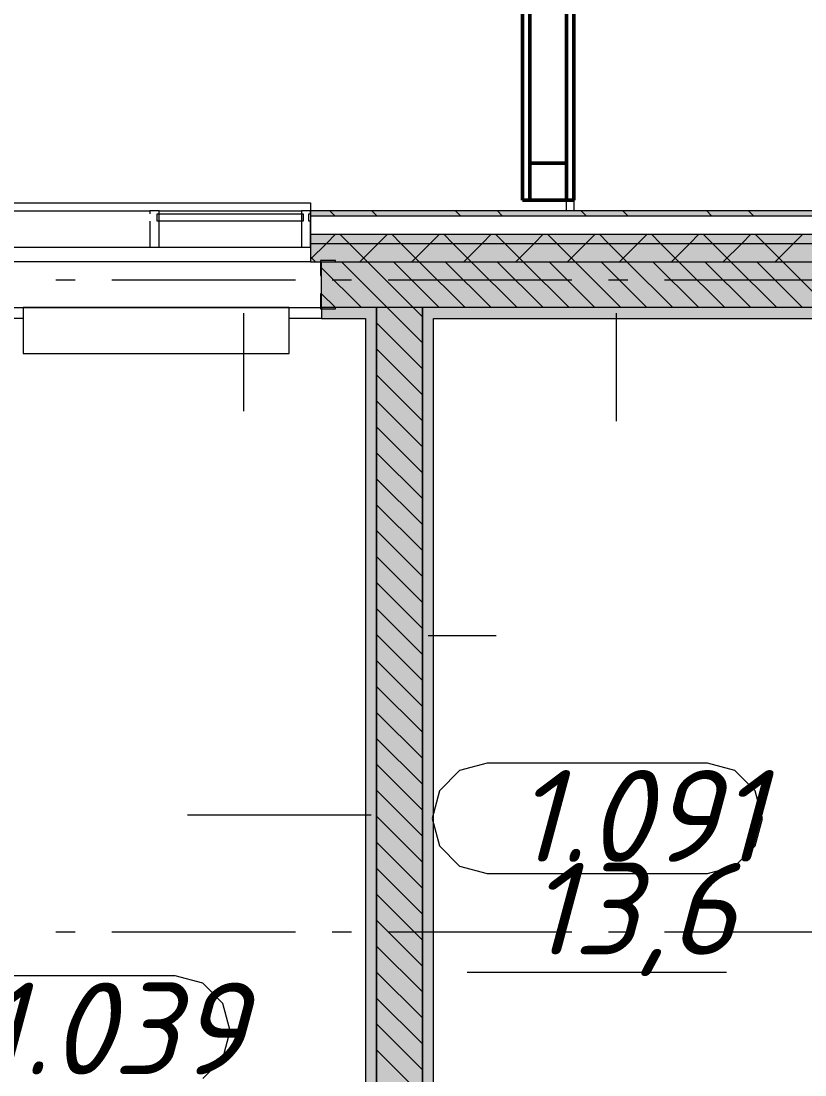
# Model space of a CAD drawing. Header units: millimetres. Extents: x -537608 to 253996, y -217170 to 186033.
# Drawn here: x -281659 to -277388, y -128829 to -123089 of the extents above; entities that cross this region are included whole.
import ezdxf

# ---------------------------------------------------------------- set-up
doc = ezdxf.new("R2010")
doc.units = ezdxf.units.MM
doc.layers.add('PDF _Геометрия', color=7, linetype='Continuous')
doc.layers.add('PDF _Текст', color=7, linetype='Continuous')
doc.layers.add('PDF _Сплошная заливка', color=7, linetype='Continuous', true_color=0xffffff)
doc.styles.add('PDF ISOCPEUR Italic', font='isocpeui.ttf')

msp = doc.modelspace()

# ---------------------------------------------------------------- hatches: boundary and pattern name
at = {"layer": 'PDF _Сплошная заливка', "transparency": 33554559}
h = msp.add_hatch(color=256, dxfattribs=at)
h.paths.add_polyline_path([(-276766.1698, -124149.6224), (-276766.1698, -124122.6244), (-280081.5092, -124122.6244), (-280081.5092, -124149.6224), (-277423.2667, -124149.6224)], flags=0)
h.paths.add_polyline_path([(-281781.5102, -124149.6224), (-281781.5102, -124122.6244), (-282976.5099, -124122.6244), (-282976.5099, -124149.6224), (-282061.2479, -124149.6224)], flags=0)
h.paths.add_polyline_path([(-284676.511, -124149.6224), (-284676.511, -124122.6244), (-288766.5135, -124122.6244), (-288766.5135, -124149.6224), (-285012.6906, -124149.6224)], flags=0)
h.paths.add_polyline_path([(-290466.5125, -124149.6224), (-290466.5125, -124122.6244), (-317511.9667, -124122.6244), (-317511.9667, -124149.6224), (-290493.9411, -124149.6224)], flags=0)
h.paths.add_polyline_path([(-320851.6344, -124149.6224), (-319211.9699, -124149.6224), (-319211.9699, -124122.6244), (-321036.1857, -124122.6244), (-321036.1857, -124149.6224)], flags=0)
h.paths.add_polyline_path([(-322959.8077, -124149.6224), (-322736.1846, -124149.6224), (-322736.1846, -124122.6244), (-324536.1883, -124122.6244), (-324536.1883, -124149.6224), (-323803.077, -124149.6224)], flags=0)
h.paths.add_polyline_path([(-326236.1872, -124149.6224), (-326236.1872, -124122.6244), (-328036.1908, -124122.6244), (-328036.1908, -124149.6224), (-326332.885, -124149.6224)], flags=0)
h.paths.add_polyline_path([(-331441.1878, -124149.6224), (-329736.1897, -124149.6224), (-329736.1897, -124122.6244), (-331441.1878, -124122.6244)], flags=0)
h.paths.add_polyline_path([(-333161.192, -124149.6224), (-333161.192, -124122.6244), (-333373.1891, -124122.6244), (-333373.1891, -124149.6224)], flags=0)
h = msp.add_hatch(color=256, dxfattribs=at)
h.paths.add_polyline_path([(-277423.2667, -124299.6231), (-276766.1698, -124299.6231), (-276766.1698, -124249.6228), (-280081.5092, -124249.6228), (-280081.5092, -124299.6231), (-278266.536, -124299.6231)], flags=0)
h.paths.add_polyline_path([(-281781.5102, -124299.6231), (-281781.5102, -124249.6228), (-282976.5099, -124249.6228), (-282976.5099, -124299.6231), (-282061.2479, -124299.6231)], flags=0)
h.paths.add_polyline_path([(-284676.511, -124299.6231), (-284676.511, -124249.6228), (-288766.5135, -124249.6228), (-288766.5135, -124299.6231), (-285012.6906, -124299.6231)], flags=0)
h.paths.add_polyline_path([(-290493.9411, -124299.6231), (-290466.5125, -124299.6231), (-290466.5125, -124249.6228), (-317511.9667, -124249.6228), (-317511.9667, -124299.6231), (-290915.5758, -124299.6231)], flags=0)
h.paths.add_polyline_path([(-319211.9699, -124299.6231), (-319211.9699, -124249.6228), (-321036.1857, -124249.6228), (-321036.1857, -124299.6231), (-319586.7304, -124299.6231)], flags=0)
h.paths.add_polyline_path([(-326236.1872, -124299.6231), (-326236.1872, -124249.6228), (-328036.1908, -124249.6228), (-328036.1908, -124299.6231), (-326332.885, -124299.6231)], flags=0)
h.paths.add_polyline_path([(-322959.8077, -124299.6231), (-322736.1846, -124299.6231), (-322736.1846, -124249.6228), (-324536.1883, -124249.6228), (-324536.1883, -124299.6231), (-323803.077, -124299.6231)], flags=0)
h.paths.add_polyline_path([(-329736.1897, -124299.6231), (-329736.1897, -124249.6228), (-331441.1878, -124249.6228), (-331441.1878, -124299.6231), (-330127.5969, -124299.6231)], flags=0)
h.paths.add_polyline_path([(-333161.192, -124299.6231), (-333161.192, -124249.6228), (-333373.1891, -124249.6228), (-333373.1891, -124299.6231)], flags=0)
h = msp.add_hatch(color=256, dxfattribs=at)
h.paths.add_polyline_path([(-276766.1698, -124399.6235), (-276766.1698, -124299.6231), (-280081.5092, -124299.6231), (-280081.5092, -124399.6235), (-277423.2667, -124399.6235)], flags=0)
h.paths.add_polyline_path([(-282482.8826, -124399.6235), (-281781.5102, -124399.6235), (-281781.5102, -124299.6231), (-282976.5099, -124299.6231), (-282976.5099, -124399.6235), (-282904.5172, -124399.6235)], flags=0)
h.paths.add_polyline_path([(-284676.511, -124399.6235), (-284676.511, -124299.6231), (-288766.5135, -124299.6231), (-288766.5135, -124399.6235), (-285012.6906, -124399.6235)], flags=0)
h.paths.add_polyline_path([(-290466.5125, -124399.6235), (-290466.5125, -124299.6231), (-317511.9667, -124299.6231), (-317511.9667, -124399.6235), (-290493.9411, -124399.6235)], flags=0)
h.paths.add_polyline_path([(-319211.9699, -124399.6235), (-319211.9699, -124299.6231), (-321036.1857, -124299.6231), (-321036.1857, -124399.6235), (-319586.7304, -124399.6235)], flags=0)
h.paths.add_polyline_path([(-323803.077, -124399.6235), (-322736.1846, -124399.6235), (-322736.1846, -124299.6231), (-324536.1883, -124299.6231), (-324536.1883, -124399.6235), (-324224.7117, -124399.6235)], flags=0)
h.paths.add_polyline_path([(-328036.1908, -124399.6235), (-326236.1872, -124399.6235), (-326236.1872, -124299.6231), (-328036.1908, -124299.6231)], flags=0)
h.paths.add_polyline_path([(-329736.1897, -124399.6235), (-329736.1897, -124299.6231), (-331441.1878, -124299.6231), (-331441.1878, -124399.6235), (-330127.5969, -124399.6235)], flags=0)
h.paths.add_polyline_path([(-333161.192, -124399.6235), (-333161.192, -124299.6231), (-333373.1891, -124299.6231), (-333373.1891, -124399.6235)], flags=0)
h = msp.add_hatch(color=256, dxfattribs=at)
h.paths.add_polyline_path([(-274950.1525, -124649.6246), (-274726.1677, -124649.6246), (-274726.1677, -124399.6235), (-275037.6528, -124399.6235), (-275037.6528, -124649.6246), (-274970.1513, -124649.6246)], flags=0)
h.paths.add_polyline_path([(-272806.1669, -124649.6246), (-272776.1677, -124649.6246), (-272776.1677, -124399.6235), (-272806.1669, -124399.9723)], flags=0)
h.paths.add_polyline_path([(-279721.154, -124649.6246), (-277026.1692, -124649.6246), (-277026.1692, -124399.6235), (-280021.1704, -124399.6235), (-280021.1704, -124649.6246), (-279953.0747, -124649.6246)], flags=0)
h.paths.add_polyline_path([(-276526.1692, -124649.6246), (-276447.6531, -124649.6246), (-276447.6531, -124399.6235), (-276526.1692, -124399.6235)], flags=0)
h.paths.add_polyline_path([(-282061.2479, -124649.6246), (-281841.1708, -124649.6246), (-281841.1708, -124399.6235), (-282916.1712, -124399.6235), (-282916.1712, -124649.6246), (-282876.1715, -124649.6246), (-282876.1715, -124399.9723), (-282376.1714, -124399.9723), (-282376.1714, -124649.6246), (-282316.1707, -124649.6246)], flags=0)
h.paths.add_polyline_path([(-286796.3468, -124649.6246), (-284736.1715, -124649.6246), (-284736.1715, -124399.6235), (-288436.1728, -124399.6235), (-288436.1728, -124649.6246), (-288276.1738, -124649.6246), (-288276.1738, -124399.9723), (-287776.1737, -124399.9723), (-287776.1737, -124649.6246), (-287542.4985, -124649.6246)], flags=0)
h.paths.add_polyline_path([(-288471.1733, -124649.6246), (-288471.1733, -124399.6235), (-288706.1727, -124399.6235), (-288706.1727, -124649.6246), (-288496.1734, -124649.6246)], flags=0)
h.paths.add_polyline_path([(-291076.1754, -124649.6246), (-291026.1752, -124649.6246), (-291026.1752, -124399.6235), (-291076.1754, -124399.6235)], flags=0)
h.paths.add_polyline_path([(-291876.1747, -124649.6246), (-291876.1747, -124399.6235), (-296576.1782, -124399.6235), (-296576.1782, -124649.6246), (-292602.1144, -124649.6246)], flags=0)
h.paths.add_polyline_path([(-297076.1761, -124649.6246), (-297076.1761, -124399.6235), (-302526.1787, -124399.6235), (-302526.1787, -124649.6246), (-299348.2668, -124649.6246)], flags=0)
h.paths.add_polyline_path([(-303026.1809, -124649.6246), (-303026.1809, -124399.6235), (-308526.1794, -124399.6235), (-308526.1794, -124649.6246), (-306094.4213, -124649.6246)], flags=0)
h.paths.add_polyline_path([(-309026.1817, -124649.6246), (-309026.1817, -124399.6235), (-314776.1856, -124399.6235), (-314776.1856, -124649.6246), (-309467.4986, -124649.6246)], flags=0)
at = {"layer": 'PDF _Сплошная заливка', "true_color": 0x5604ff, "transparency": 33554559}
h = msp.add_hatch(color=180, dxfattribs=at)
h.paths.add_polyline_path([(-279721.154, -124709.6231), (-279721.154, -124649.6246), (-280021.1704, -124649.6246), (-280021.1704, -124709.6231), (-279781.1526, -124709.6231)], flags=0)
h.paths.add_polyline_path([(-282061.2479, -124709.6231), (-281841.1708, -124709.6231), (-281841.1708, -124649.6246), (-282316.1707, -124649.6246), (-282316.1707, -124709.6231)], flags=0)
at = {"layer": 'PDF _Сплошная заливка', "true_color": 0xfef929, "transparency": 33554559}
for points in [[(-279471.1529, -129784.6241), (-279411.1522, -129784.6241), (-279411.1522, -124649.6246), (-279471.1529, -124649.6246), (-279471.1529, -128304.4246)], [(-277026.1692, -124709.6231), (-277026.1692, -124649.6246), (-279411.1522, -124649.6246), (-279411.1522, -124709.6231), (-277086.1699, -124709.6231)]]:
    msp.add_hatch(color=2, dxfattribs=at).paths.add_polyline_path(points)
at = {"layer": 'PDF _Сплошная заливка', "true_color": 0x5604ff, "transparency": 33554559}
msp.add_hatch(color=180, dxfattribs=at).paths.add_polyline_path([(-279781.1526, -132399.9732), (-279721.154, -132399.9732), (-279721.154, -124709.6231), (-279781.1526, -124709.6231), (-279781.1526, -132149.9743)])

# ---------------------------------------------------------------- linework, layer by layer
at = {"layer": 'PDF _Геометрия', "lineweight": 50}
for p, q in [((-278926.5092, -122598.5003), (-278926.5092, -124063.6248)), ((-278886.5094, -124063.6248), (-278886.5094, -122598.5003)), ((-278686.5085, -122598.5003), (-278686.5085, -124063.6248)), ((-278646.5088, -124063.6248), (-278646.5088, -122598.5003)), ((-278686.5085, -123863.6239), (-278886.5094, -123863.6239)), ((-278886.5094, -123863.6239), (-278886.5094, -124063.6248)), ((-278686.5085, -124063.6248), (-278686.5085, -123863.6239)), ((-278926.5092, -124063.6248), (-278886.5094, -124063.6248)), ((-278886.5094, -124063.6248), (-278686.5085, -124063.6248)), ((-278686.5085, -124063.6248), (-278646.5088, -124063.6248))]:
    msp.add_line(p, q, dxfattribs=at)
at = {"layer": 'PDF _Геометрия', "color": 253, "lineweight": 9, "true_color": 0xaaaaaa}
for p, q in [((-281781.5102, -124079.6212), (-280081.5092, -124079.6212)), ((-280081.5092, -124079.6212), (-280081.5092, -124122.6244)), ((-280916.509, -124177.6237), (-280906.5106, -124177.6237)), ((-280131.5094, -124177.6237), (-280121.5089, -124177.6237)), ((-280091.5096, -124177.6237), (-280081.5092, -124177.6237)), ((-281363.7681, -124499.6239), (-281469.6009, -124499.6239)), ((-280163.7671, -124499.6239), (-281163.7672, -124499.6239)), ((-279857.9334, -124499.6239), (-279963.7662, -124499.6239)), ((-278657.9324, -124499.6239), (-279657.9325, -124499.6239)), ((-278352.0987, -124499.6239), (-278457.9337, -124499.6239)), ((-277152.0999, -124499.6239), (-278152.1, -124499.6239)), ((-279119.2396, -127131.4647), (-279269.2381, -127171.6561)), ((-277919.2386, -127131.4647), (-279119.2396, -127131.4647)), ((-277769.2379, -127171.6561), (-277919.2386, -127131.4647)), ((-279269.2381, -127171.6561), (-279379.0474, -127281.461)), ((-277659.4307, -127281.461), (-277769.2379, -127171.6561)), ((-279379.0474, -127281.461), (-279419.2387, -127431.4617)), ((-277619.2373, -127431.4617), (-277659.4307, -127281.461)), ((-279419.2387, -127431.4617), (-279379.0474, -127581.4624)), ((-277659.4307, -127581.4624), (-277619.2373, -127431.4617)), ((-279379.0474, -127581.4624), (-279269.2381, -127691.2717)), ((-277769.2379, -127691.2717), (-277659.4307, -127581.4624)), ((-279269.2381, -127691.2717), (-279119.2396, -127731.463)), ((-277919.2386, -127731.463), (-277769.2379, -127691.2717)), ((-279119.2396, -127731.463), (-277919.2386, -127731.463)), ((-281469.6009, -128049.9712), (-281363.7681, -128049.9712)), ((-281163.7672, -128049.9712), (-280163.7671, -128049.9712)), ((-279963.7662, -128049.9712), (-279857.9334, -128049.9712)), ((-279657.9325, -128049.9712), (-278657.9324, -128049.9712)), ((-278457.9337, -128049.9712), (-278352.0987, -128049.9712)), ((-278152.1, -128049.9712), (-277152.0999, -128049.9712)), ((-279228.2781, -128269.4993), (-277815.3649, -128269.4993)), ((-280818.993, -128289.3109), (-282018.994, -128289.3109)), ((-280668.9945, -128329.5022), (-280818.993, -128289.3109)), ((-280559.1852, -128439.3115), (-280668.9945, -128329.5022)), ((-280518.9939, -128589.3121), (-280559.1852, -128439.3115)), ((-280559.1852, -128739.3085), (-280518.9939, -128589.3121)), ((-280668.9945, -128849.1179), (-280559.1852, -128739.3085))]:
    msp.add_line(p, q, dxfattribs=at)
at = {"layer": 'PDF _Геометрия', "lineweight": 9}
for p, q in [((-278686.5085, -124122.6244), (-278686.5085, -124063.6248)), ((-278646.5088, -124063.6248), (-278646.5088, -124122.6244)), ((-281731.51, -124122.6244), (-280956.5087, -124122.6244)), ((-280906.5106, -124122.6244), (-280956.5087, -124122.6244)), ((-280956.5087, -124122.6244), (-280956.5087, -124139.624)), ((-280916.509, -124179.6217), (-280916.509, -124139.624)), ((-280916.509, -124139.624), (-280906.5106, -124139.624)), ((-280906.5106, -124122.6244), (-280131.5094, -124122.6244)), ((-280906.5106, -124139.624), (-280906.5106, -124122.6244)), ((-280906.5106, -124179.6217), (-280906.5106, -124139.624)), ((-280906.5106, -124139.624), (-280131.5094, -124139.624)), ((-280081.5092, -124122.6244), (-280131.5094, -124122.6244)), ((-280131.5094, -124122.6244), (-280131.5094, -124139.624)), ((-280131.5094, -124139.624), (-280131.5094, -124179.6217)), ((-280131.5094, -124139.624), (-280121.5089, -124139.624)), ((-280121.5089, -124139.624), (-280121.5089, -124179.6217)), ((-280091.5096, -124179.6217), (-280091.5096, -124139.624)), ((-280091.5096, -124139.624), (-280081.5092, -124139.624)), ((-276766.1698, -124122.6244), (-280081.5092, -124122.6244)), ((-280081.5092, -124122.6244), (-280081.5092, -124149.6224)), ((-280081.5092, -124139.624), (-280081.5092, -124122.6244)), ((-280081.5092, -124149.6224), (-280081.5092, -124249.6228)), ((-280081.5092, -124149.6224), (-276766.1698, -124149.6224)), ((-280956.5087, -124179.6217), (-280956.5087, -124319.624)), ((-280906.5106, -124179.6217), (-280916.509, -124179.6217)), ((-280131.5094, -124179.6217), (-280906.5106, -124179.6217)), ((-280906.5106, -124319.624), (-280906.5106, -124179.6217)), ((-280121.5089, -124179.6217), (-280131.5094, -124179.6217)), ((-280131.5094, -124179.6217), (-280131.5094, -124319.624)), ((-280081.5092, -124179.6217), (-280091.5096, -124179.6217)), ((-280081.5092, -124319.624), (-280081.5092, -124179.6217)), ((-280081.5092, -124249.6228), (-280081.5092, -124299.6231)), ((-280081.5092, -124249.6228), (-276766.1698, -124249.6228)), ((-279995.1283, -124299.6231), (-279945.1281, -124249.6228)), ((-279871.6865, -124299.6231), (-279921.6845, -124249.6228)), ((-279712.286, -124299.6231), (-279662.2858, -124249.6228)), ((-279588.8421, -124299.6231), (-279638.8423, -124249.6228)), ((-279429.4416, -124299.6231), (-279379.4435, -124249.6228)), ((-279305.9997, -124299.6231), (-279356, -124249.6228)), ((-279146.5993, -124299.6231), (-279096.5991, -124249.6228)), ((-279023.1575, -124299.6231), (-279073.1577, -124249.6228)), ((-278863.7571, -124299.6231), (-278813.7568, -124249.6228)), ((-278740.3152, -124299.6231), (-278790.3133, -124249.6228)), ((-278580.9147, -124299.6231), (-278530.9145, -124249.6228)), ((-278457.4708, -124299.6231), (-278507.471, -124249.6228)), ((-278298.0704, -124299.6231), (-278248.0723, -124249.6228)), ((-278174.6285, -124299.6231), (-278224.6287, -124249.6228)), ((-278015.228, -124299.6231), (-277965.2278, -124249.6228)), ((-277891.7862, -124299.6231), (-277941.7865, -124249.6228)), ((-277732.3858, -124299.6231), (-277682.3856, -124249.6228)), ((-277608.9439, -124299.6231), (-277658.942, -124249.6228)), ((-277449.5435, -124299.6231), (-277399.5432, -124249.6228)), ((-281731.51, -124319.624), (-280956.5087, -124319.624)), ((-280956.5087, -124319.624), (-280906.5106, -124319.624)), ((-280906.5106, -124319.624), (-280131.5094, -124319.624)), ((-280131.5094, -124319.624), (-280081.5092, -124319.624)), ((-280081.5092, -124386.0039), (-279995.1283, -124299.6231)), ((-280081.5092, -124299.6231), (-280081.5092, -124399.6235)), ((-280081.5092, -124299.6231), (-276766.1698, -124299.6231)), ((-279771.686, -124399.6235), (-279871.6865, -124299.6231)), ((-279812.2865, -124399.6235), (-279712.286, -124299.6231)), ((-279488.8438, -124399.6235), (-279588.8421, -124299.6231)), ((-279529.442, -124399.6235), (-279429.4416, -124299.6231)), ((-279205.9993, -124399.6235), (-279305.9997, -124299.6231)), ((-279246.5997, -124399.6235), (-279146.5993, -124299.6231)), ((-278923.1571, -124399.6235), (-279023.1575, -124299.6231)), ((-278963.7575, -124399.6235), (-278863.7571, -124299.6231)), ((-278640.3148, -124399.6235), (-278740.3152, -124299.6231)), ((-278680.9152, -124399.6235), (-278580.9147, -124299.6231)), ((-278357.4725, -124399.6235), (-278457.4708, -124299.6231)), ((-278398.0708, -124399.6235), (-278298.0704, -124299.6231)), ((-278074.6281, -124399.6235), (-278174.6285, -124299.6231)), ((-278115.2285, -124399.6235), (-278015.228, -124299.6231)), ((-277791.7858, -124399.6235), (-277891.7862, -124299.6231)), ((-277832.3862, -124399.6235), (-277732.3858, -124299.6231)), ((-277508.9435, -124399.6235), (-277608.9439, -124299.6231)), ((-277549.5418, -124399.6235), (-277449.5435, -124299.6231)), ((-280054.5283, -124399.6235), (-280081.5092, -124372.6427)), ((-280081.5092, -124399.6235), (-276766.1698, -124399.6235)), ((-280021.1704, -124649.6246), (-280021.1704, -124399.6235)), ((-280021.1704, -124399.6235), (-277026.1692, -124399.6235)), ((-279804.5272, -124649.6246), (-280021.1704, -124432.9813)), ((-279663.1061, -124649.6246), (-279913.1072, -124399.6235)), ((-279521.6849, -124649.6246), (-279771.686, -124399.6235)), ((-279380.2638, -124649.6246), (-279630.2649, -124399.6235)), ((-279238.8427, -124649.6246), (-279488.8438, -124399.6235)), ((-279097.4215, -124649.6246), (-279347.4205, -124399.6235)), ((-278956.0004, -124649.6246), (-279205.9993, -124399.6235)), ((-278814.5792, -124649.6246), (-279064.5782, -124399.6235)), ((-278673.1559, -124649.6246), (-278923.1571, -124399.6235)), ((-278531.7348, -124649.6246), (-278781.7359, -124399.6235)), ((-278390.3137, -124649.6246), (-278640.3148, -124399.6235)), ((-278248.8925, -124649.6246), (-278498.8936, -124399.6235)), ((-278107.4714, -124649.6246), (-278357.4725, -124399.6235)), ((-277966.0503, -124649.6246), (-278216.0492, -124399.6235)), ((-277824.6291, -124649.6246), (-278074.6281, -124399.6235)), ((-277683.2079, -124649.6246), (-277933.2069, -124399.6235)), ((-277541.7847, -124649.6246), (-277791.7858, -124399.6235)), ((-277400.3636, -124649.6246), (-277650.3647, -124399.6235)), ((-277258.9424, -124649.6246), (-277508.9435, -124399.6235)), ((-279945.9505, -124649.6246), (-280021.1704, -124574.4046)), ((-279721.154, -124649.6246), (-280021.1704, -124649.6246)), ((-279721.154, -124649.6246), (-280021.1704, -124649.6246)), ((-280021.1704, -124649.6246), (-280021.1704, -124709.6231)), ((-279721.154, -124649.6246), (-279721.154, -124709.6231)), ((-279721.154, -132149.9743), (-279721.154, -124649.6246)), ((-279471.1529, -124649.6246), (-279721.154, -124649.6246)), ((-279471.1529, -124841.5778), (-279663.1061, -124649.6246)), ((-279471.1529, -124700.1544), (-279521.6849, -124649.6246)), ((-279411.1522, -124649.6246), (-279471.1529, -124649.6246)), ((-279411.1522, -124649.6246), (-279471.1529, -124649.6246)), ((-279471.1529, -124649.6246), (-279471.1529, -129784.6241)), ((-279471.1529, -129784.6241), (-279471.1529, -124649.6246)), ((-277026.1692, -124649.6246), (-279411.1522, -124649.6246)), ((-277026.1692, -124649.6246), (-279411.1522, -124649.6246)), ((-281647.4931, -124709.6231), (-281841.1708, -124709.6231)), ((-280447.1842, -124679.6238), (-280447.1842, -125213.6599)), ((-280021.1704, -124709.6231), (-280197.4931, -124709.6231)), ((-280021.1704, -124709.6231), (-279781.1526, -124709.6231)), ((-279781.1526, -124709.6231), (-279781.1526, -132089.9735)), ((-279721.154, -124709.6231), (-279721.154, -132149.9743)), ((-279411.1522, -129724.6255), (-279411.1522, -124709.6231)), ((-279411.1522, -124709.6231), (-277086.1699, -124709.6231)), ((-278416.5323, -124679.6238), (-278416.5323, -125268.3407)), ((-279471.1529, -124982.9967), (-279721.154, -124732.9999)), ((-279471.1529, -125124.42), (-279721.154, -124874.4189)), ((-279471.1529, -125265.8433), (-279721.154, -125015.8422)), ((-279471.1529, -125407.2623), (-279721.154, -125157.2612)), ((-279471.1529, -125548.6856), (-279721.154, -125298.6845)), ((-279471.1529, -125690.1045), (-279721.154, -125440.1034)), ((-279471.1529, -125831.5278), (-279721.154, -125581.5267)), ((-279471.1529, -125972.9469), (-279721.154, -125722.9501)), ((-279471.1529, -126114.3701), (-279721.154, -125864.369)), ((-279471.1529, -126255.7891), (-279721.154, -126005.7923)), ((-279471.1529, -126397.2124), (-279721.154, -126147.2113)), ((-279471.1529, -126538.6357), (-279721.154, -126288.6346)), ((-279471.1529, -126680.0547), (-279721.154, -126430.0536)), ((-279441.1537, -126434.6092), (-279070.0683, -126434.6092)), ((-279471.1529, -126821.478), (-279721.154, -126571.4769)), ((-279471.1529, -126962.8969), (-279721.154, -126712.9001)), ((-279471.1529, -127104.3203), (-279721.154, -126854.3192)), ((-279471.1529, -127245.7393), (-279721.154, -126995.7425)), ((-279471.1529, -127387.1625), (-279721.154, -127137.1614)), ((-279471.1529, -127528.5858), (-279721.154, -127278.5847)), ((-279751.1533, -127414.7462), (-280751.1535, -127414.7462)), ((-279471.1529, -127670.0048), (-279721.154, -127420.0037)), ((-279471.1529, -127811.4281), (-279721.154, -127561.427)), ((-279471.1529, -127952.8471), (-279721.154, -127702.846)), ((-279471.1529, -128094.2704), (-279721.154, -127844.2692)), ((-279471.1529, -128235.6893), (-279721.154, -127985.6926)), ((-279471.1529, -128377.1127), (-279721.154, -128127.1116)), ((-279471.1529, -128518.5317), (-279721.154, -128268.5348)), ((-279471.1529, -128659.9549), (-279721.154, -128409.9538)), ((-279471.1529, -128801.3782), (-279721.154, -128551.3771)), ((-279471.1529, -128942.7972), (-279721.154, -128692.7961))]:
    msp.add_line(p, q, dxfattribs=at)
at = {"layer": 'PDF _Геометрия', "color": 8, "lineweight": 9, "true_color": 0x787878}
for p, q in [((-279949.0378, -124149.6224), (-279976.038, -124122.6244)), ((-279720.9387, -124149.6224), (-279747.9389, -124122.6244)), ((-279264.7427, -124149.6224), (-279291.7407, -124122.6244)), ((-279036.6436, -124149.6224), (-279063.6438, -124122.6244)), ((-278580.4454, -124149.6224), (-278607.4456, -124122.6244)), ((-278352.3463, -124149.6224), (-278379.3465, -124122.6244)), ((-277896.1502, -124149.6224), (-277923.1504, -124122.6244)), ((-277668.0512, -124149.6224), (-277695.0514, -124122.6244))]:
    msp.add_line(p, q, dxfattribs=at)
at = {"layer": 'PDF _Геометрия', "color": 9, "lineweight": 9, "true_color": 0xc0c0c0}
for p, q in [((-280081.5092, -124399.6235), (-281781.5102, -124399.6235)), ((-281835.1704, -124649.6246), (-280027.1708, -124649.6246)), ((-280197.4931, -124649.6246), (-281647.4931, -124649.6246)), ((-281647.4931, -124649.6246), (-281647.4931, -124899.6214)), ((-280197.4931, -124899.6214), (-280197.4931, -124649.6246)), ((-281647.4931, -124899.6214), (-280197.4931, -124899.6214))]:
    msp.add_line(p, q, dxfattribs=at)
at = {"layer": 'PDF _Геометрия', "color": 253, "lineweight": 20, "true_color": 0xaaaaaa}
for p, q in [((-279946.1701, -124393.6253), (-280027.1708, -124393.6253)), ((-280027.1708, -124393.6253), (-280027.1708, -124474.6238)), ((-280021.1704, -124474.6238), (-280021.1704, -124399.6235)), ((-280021.1704, -124399.6235), (-279946.1701, -124399.6235)), ((-279946.1701, -124399.6235), (-279946.1701, -124393.6253)), ((-280027.1708, -124474.6238), (-280021.1704, -124474.6238)), ((-280021.1704, -124574.6243), (-280027.1708, -124574.6243)), ((-280027.1708, -124574.6243), (-280027.1708, -124655.6227)), ((-280021.1704, -124649.6246), (-280021.1704, -124574.6243)), ((-280027.1708, -124655.6227), (-279946.1701, -124655.6227)), ((-279946.1701, -124649.6246), (-280021.1704, -124649.6246)), ((-279946.1701, -124655.6227), (-279946.1701, -124649.6246))]:
    msp.add_line(p, q, dxfattribs=at)
at = {"layer": 'PDF _Сплошная заливка', "lineweight": 35, "transparency": 33554559}
msp.add_solid([(-279471.1529, -132399.9732), (-279471.1529, -124649.6246), (-279721.154, -132399.9732), (-279721.154, -124649.6246)], dxfattribs=at)

# ---------------------------------------------------------------- texts
at = {"layer": 'PDF _Текст', "char_height": 500, "attachment_point": 4, "style": 'PDF ISOCPEUR Italic'}
for s, insert in [('1.091', (-278974.5718, -127418.1758)), ('13,6', (-278901.5694, -127982.1251)), ('1.039', (-281900.3253, -128576.022))]:
    msp.add_mtext(s, dxfattribs=dict(at, insert=insert))

doc.saveas('drawing.dxf')
